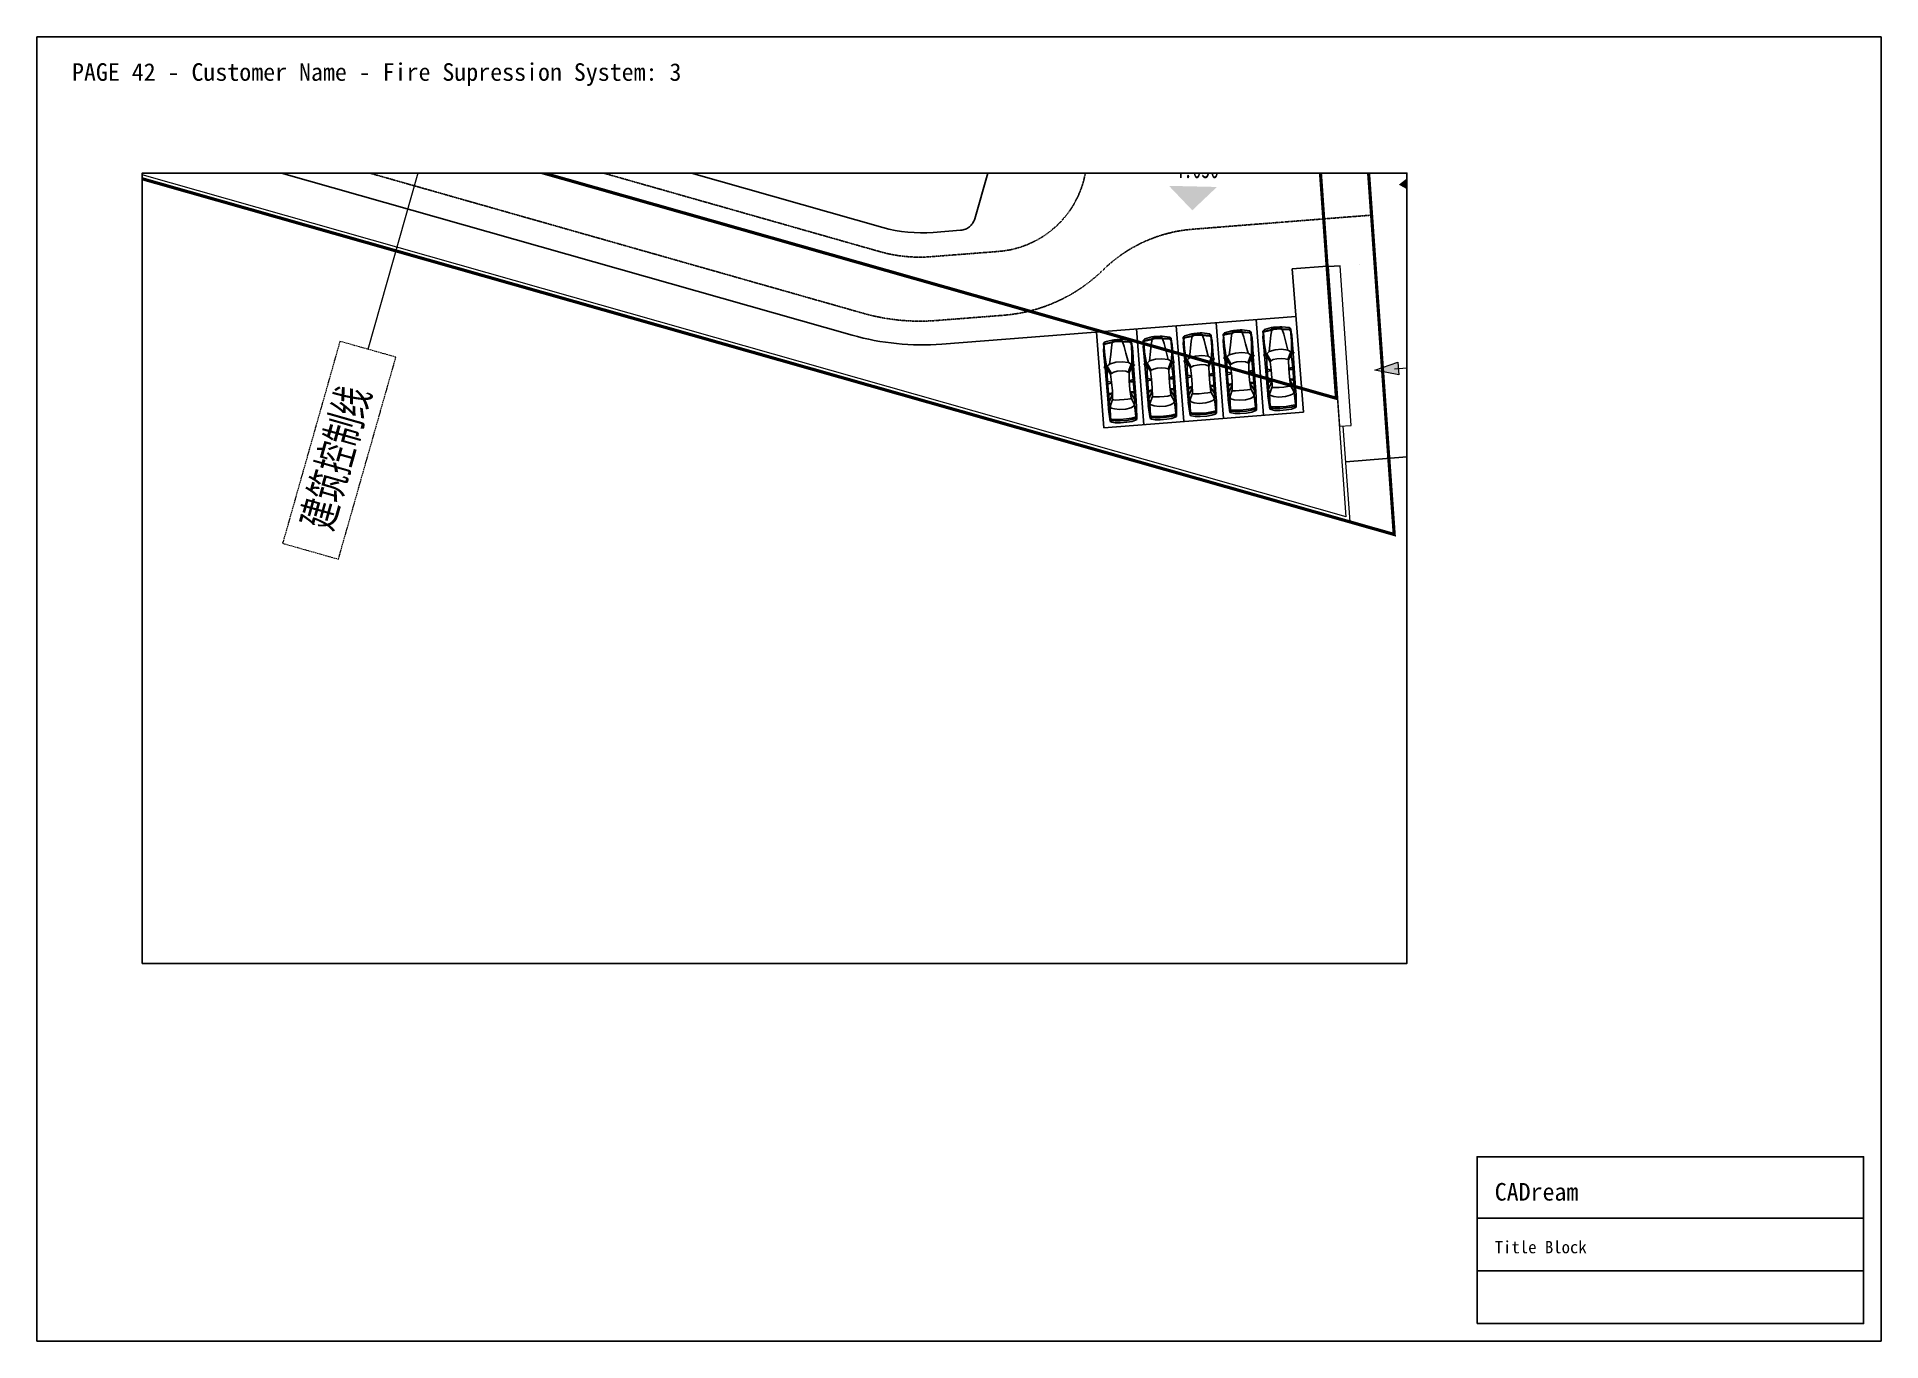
# Paper-space layout 'Layout1' of a CAD drawing. Header units: metres, sheet in millimetres. Extents: x 0 to 420, y 0 to 297.
# The model-space entities are those that its viewports show. They can reach past a viewport. Long polylines and large blocks are cut down to what shows.
import ezdxf
from ezdxf.enums import TextEntityAlignment as Align

# ---------------------------------------------------------------- set-up
doc = ezdxf.new("R2010")
doc.units = ezdxf.units.M
doc.linetypes.add('CENTER', pattern=[5.08, 3.175, -0.635, 0.635, -0.635])
doc.linetypes.add('DASH', pattern=[0.35, 0.25, -0.1])
doc.layers.add('0-道路', color=22, linetype='Continuous', lineweight=0)
for name, color, linetype in [('COLUMN', 220, 'Continuous'), ('PUB_DIM', 3, 'Continuous'), ('PUB_TEXT', 7, 'Continuous'), ('SHEET_BORDER', 8, 'Continuous'), ('SHEET_TEXT', 5, 'Continuous'), ('SHEET_TITLEBLOCK', 7, 'Continuous'), ('SHEET_VIEWPORT_FRAME', 6, 'Continuous'), ('SOLID_HATCH', 251, 'Continuous'), ('zt-道路', 240, 'Continuous'), ('消防车道', 3, 'Continuous'), ('绿化', 3, 'Continuous')]:
    doc.layers.add(name, color=color, linetype=linetype)
doc.styles.add('-黑体', font='txt', dxfattribs={"width": 0.7})

# ---------------------------------------------------------------- blocks, each defined once
blk = doc.blocks.new('CADREAM_TITLEBLOCK_V1')
at = {"layer": 'SHEET_TITLEBLOCK'}
for p, q in [((0, 24), (88, 24)), ((0, 12), (88, 12))]:
    blk.add_line(p, q, dxfattribs=at)
blk.add_lwpolyline([(0, 0), (88, 0), (88, 38), (0, 38)], close=True, dxfattribs=at)
for s, height, p in [('CADream', 4, (4, 28)), ('Title Block', 2.8, (4, 16))]:
    blk.add_text(s, height=height, dxfattribs=at).set_placement(p)
blk = doc.blocks.new('jhhjj')
at = {"layer": 'COLUMN', "linetype": 'Continuous'}
h = blk.add_hatch(color=220, dxfattribs=at)
h.paths.add_polyline_path([(517197310, 382737018), (517196508, 382735929), (517197821, 382735607)])
h.paths.add_polyline_path([(517198496, 382737048), (517197438, 382736665), (517197693, 382735960), (517198751, 382736343)])
blk = doc.blocks.new('_F27')
for p, q in [((-2489, 522), (-2514, 196)), ((-2514, -206), (-2514, 196)), ((-2489, 522), (-2426, 736)), ((-2426, 736), (-2389, 824)), ((-2389, 824), (-1610, 874)), ((-2389, 824), (-1560, 874)), ((-2264, 812), (-2389, 824)), ((-2364, 522), (-2389, 196)), ((-2389, -206), (-2389, 196)), ((-2326, 736), (-2364, 522)), ((-2326, 736), (-2351, 596)), ((-2351, 594), (-2351, 596)), ((-2326, 736), (-2288, 811)), ((-2301, 196), (-2276, 522)), ((-2301, 196), (-2301, -206)), ((-2200, 786), (-2288, 811)), ((-2276, 522), (-2238, 736)), ((-2200, 786), (-2238, 736)), ((-1560, 874), (-2212, 815)), ((-2208, 815), (-2211, 814)), ((-1660, 862), (-2208, 815)), ((-1446, 761), (-2200, 786)), ((-1622, 510), (-1685, 196)), ((-1685, -206), (-1685, 196)), ((-1560, 874), (-1660, 862)), ((-1622, 510), (-1547, 698)), ((-1617, 869), (-1620, 866)), ((-1208, 874), (-1610, 874)), ((-1547, 698), (-1446, 761)), ((-1145, 799), (-1446, 761)), ((-1019, 572), (-1446, 761)), ((-1208, 874), (980, 889)), ((-1145, 799), (-682, 557)), ((-1145, 799), (124, 799)), ((-1082, 145), (-1070, 371)), ((-1082, 145), (-1082, -156)), ((-1070, 371), (-1057, 510)), ((-1019, 572), (-1057, 510)), ((-680, 556), (-1019, 572)), ((-1019, 572), (-479, 547)), ((-743, 849), (-793, 874)), ((-730, 799), (-743, 849)), ((-630, 555), (-730, 799)), ((-680, 556), (-630, 555)), ((-642, 799), (-605, 554)), ((-605, 554), (-630, 555)), ((-479, 547), (-605, 554)), ((61, 547), (-479, 547)), ((-2, 547), (-27, 877)), ((124, 799), (61, 547)), ((61, 547), (564, 572)), ((941, 773), (124, 799)), ((564, 572), (941, 773)), ((564, 572), (614, 522)), ((1079, 748), (614, 522)), ((614, 522), (677, 371)), ((677, 371), (714, 145)), ((714, -156), (714, 145)), ((941, 773), (941, 874)), ((983, 777), (941, 773)), ((941, 773), (987, 765)), ((980, 902), (995, 790)), ((980, 790), (980, 898)), ((995, 790), (980, 790)), ((980, 790), (992, 746)), ((984, 905), (1020, 939)), ((992, 746), (1021, 747)), ((995, 790), (1022, 746)), ((1022, 748), (995, 790)), ((1021, 747), (1022, 748)), ((1053, 768), (1022, 746)), ((1036, 935), (1062, 857)), ((1036, 756), (1079, 748)), ((1051, 889), (1497, 893)), ((1057, 776), (1062, 857)), ((1770, 849), (1058, 784)), ((1204, 585), (1079, 748)), ((1795, 472), (1204, 585)), ((1280, 196), (1204, 585)), ((1280, 196), (1280, -206)), ((1506, 899), (2121, 899)), ((2461, 849), (1770, 849)), ((2222, 397), (1795, 472)), ((2272, 876), (2121, 899)), ((2523, 321), (2222, 397)), ((2272, 876), (2272, 874)), ((2437, 851), (2272, 876)), ((2511, 874), (2287, 874)), ((2398, 849), (2461, 773)), ((2437, 850), (2433, 851)), ((2498, 773), (2436, 849)), ((2511, 874), (2450, 850)), ((2461, 773), (2523, 321)), ((2561, 321), (2498, 773)), ((2599, 773), (2511, 874)), ((2523, 321), (2586, 321)), ((2523, 321), (2561, 196)), ((2580, 196), (2542, 321)), ((2561, 196), (2561, -206)), ((2611, 196), (2574, 321)), ((2580, 321), (2618, 196)), ((2580, 196), (2580, -206)), ((2599, 773), (2687, 321)), ((2611, 196), (2611, -206)), ((2618, -206), (2618, 196)), ((2687, 321), (2699, 196)), ((2699, -206), (2699, 196)), ((-2489, -533), (-2514, -206)), ((-2489, -533), (-2426, -747)), ((-2426, -747), (-2389, -835)), ((-2389, -206), (-2364, -533)), ((-2389, -835), (-2264, -823)), ((-1560, -885), (-2389, -835)), ((-1610, -885), (-2389, -835)), ((-2326, -747), (-2364, -533)), ((-2351, -607), (-2351, -605)), ((-2351, -607), (-2326, -747)), ((-2326, -747), (-2288, -822)), ((-2276, -533), (-2301, -206)), ((-2288, -822), (-2200, -797)), ((-2276, -533), (-2238, -747)), ((-2200, -797), (-2238, -747)), ((-2212, -826), (-1560, -885)), ((-2208, -826), (-2211, -825)), ((-1660, -872), (-2208, -826)), ((-1446, -772), (-2200, -797)), ((-1685, -206), (-1622, -520)), ((-1560, -885), (-1660, -872)), ((-1622, -520), (-1547, -709)), ((-1621, -877), (-1617, -880)), ((-1610, -885), (-1208, -885)), ((-1547, -709), (-1446, -772)), ((-1019, -583), (-1446, -772)), ((-1145, -809), (-1446, -772)), ((-1208, -885), (980, -900)), ((-682, -568), (-1145, -809)), ((-1145, -809), (124, -809)), ((-1070, -382), (-1082, -156)), ((-1057, -520), (-1070, -382)), ((-1019, -583), (-1057, -520)), ((-479, -558), (-1019, -583)), ((-1019, -583), (-680, -567)), ((-743, -860), (-793, -885)), ((-743, -860), (-730, -809)), ((-730, -809), (-630, -566)), ((-680, -567), (-682, -568)), ((-680, -567), (-630, -566)), ((-605, -565), (-642, -809)), ((-630, -566), (-605, -565)), ((-605, -565), (-479, -558)), ((61, -558), (-479, -558)), ((-2, -558), (-27, -884)), ((61, -558), (124, -809)), ((564, -583), (61, -558)), ((941, -784), (124, -809)), ((614, -533), (564, -583)), ((564, -583), (941, -784)), ((677, -382), (614, -533)), ((1079, -759), (614, -533)), ((714, -156), (677, -382)), ((987, -776), (941, -784)), ((983, -788), (941, -784)), ((941, -885), (941, -784)), ((992, -757), (980, -800)), ((995, -800), (980, -800)), ((995, -800), (980, -913)), ((980, -909), (980, -800)), ((984, -916), (1020, -950)), ((992, -757), (1021, -758)), ((995, -800), (1022, -757)), ((1022, -758), (995, -800)), ((1021, -758), (1022, -758)), ((1022, -757), (1053, -779)), ((1036, -767), (1079, -759)), ((1036, -946), (1062, -867)), ((1051, -901), (1497, -904)), ((1057, -787), (1062, -867)), ((1770, -860), (1058, -795)), ((1204, -596), (1079, -759)), ((1204, -596), (1280, -206)), ((1795, -483), (1204, -596)), ((2121, -910), (1506, -910)), ((1770, -860), (2461, -860)), ((1795, -483), (2222, -407)), ((2121, -910), (2272, -887)), ((2270, -887), (2121, -910)), ((2523, -332), (2222, -407)), ((2437, -861), (2272, -887)), ((2272, -885), (2272, -887)), ((2285, -885), (2511, -885)), ((2398, -860), (2461, -784)), ((2436, -860), (2498, -784)), ((2437, -861), (2436, -860)), ((2450, -861), (2511, -885)), ((2523, -332), (2461, -784)), ((2561, -332), (2498, -784)), ((2599, -784), (2511, -885)), ((2523, -332), (2561, -206)), ((2586, -332), (2523, -332)), ((2580, -206), (2542, -332)), ((2618, -6), (2561, -6)), ((2574, -332), (2611, -206)), ((2618, -206), (2580, -332)), ((2687, -332), (2599, -784)), ((2687, -332), (2699, -206))]:
    blk.add_line(p, q)
for centre, start, end in [((990, 898), 132.96497, 179.74535), ((1027, 932), 18.15727, 132.96497), ((1047, 776), 305.15418, 356.86364), ((990, -909), 180.25465, 227.03503), ((1027, -942), 227.03503, 341.84273), ((1047, -787), 3.17983, 54.84582)]:
    blk.add_arc(centre, 10, start, end)
at = {"width": 0.8, "flags": 9}
for tag in ['XSIZE', 'YSIZE']:
    blk.add_attdef(tag, (0, 0), '', height=0.5, dxfattribs=at)

msp = doc.modelspace()

# ---------------------------------------------------------------- hatches: boundary and pattern name
at = {"layer": 'PUB_DIM', "lineweight": 0}
msp.add_hatch(color=20, dxfattribs=at).paths.add_polyline_path([(221784.72, -165622.03), (221786.17, -165621.51), (221786.23, -165622.31)])
at = {"layer": 'PUB_TEXT'}
msp.add_hatch(color=6, dxfattribs=at).paths.add_polyline_path([(221771.86, -165610.5), (221773.32, -165612.03), (221774.86, -165610.57)])

# ---------------------------------------------------------------- linework, layer by layer
at = {"color": 1, "linetype": 'CENTER', "ltscale": 0.005, "const_width": 0.2, "flags": 128}
msp.add_lwpolyline([(221603.92, -165580.58), (221610.9, -165556.03), (221478.7, -165518.47), (221496.5, -165456.12), (221779.34, -165539.17), (221785.94, -165632.29), (221603.92, -165580.58)], dxfattribs=at)
at = {"color": 1, "linetype": 'DASH', "ltscale": 0.005, "const_width": 0.2, "flags": 128}
msp.add_lwpolyline([(221484.85, -165520.22), (221501.79, -165460.9), (221776.5, -165541.57), (221782.33, -165623.78), (221605.89, -165573.66)], dxfattribs=at)
at = {"layer": '0-道路', "linetype": 'Continuous'}
for p, q in [((221782.93, -165631.19), (221604.11, -165580.39)), ((221783.19, -165631.51), (221604.27, -165580.69)), ((221782.93, -165631.19), (221781.82, -165615.55)), ((221783.26, -165625.47), (221782.56, -165615.5)), ((221783.74, -165615.4), (221783.74, -165615.4)), ((221782.52, -165625.53), (221783.26, -165625.47)), ((221783.19, -165631.51), (221782.76, -165625.51))]:
    msp.add_line(p, q, dxfattribs=at)
at = {"layer": '0-道路', "linetype": 'Continuous', "flags": 128}
msp.add_lwpolyline([(221782.56, -165615.5), (221781.82, -165615.55), (221782.52, -165625.53), (221783.26, -165625.48)], close=True, dxfattribs=at)
at = {"layer": 'PUB_DIM', "color": 20, "lineweight": 0}
for p, q in [((221725.22, -165608.64), (221721.79, -165620.72)), ((221785.96, -165621.93), (221791.49, -165621.48))]:
    msp.add_line(p, q, dxfattribs=at)
at = {"layer": 'PUB_DIM', "color": 20, "linetype": 'DASH', "lineweight": 0, "ltscale": 5}
msp.add_lwpolyline([(221720.04, -165620.22), (221716.46, -165632.84), (221719.95, -165633.83), (221723.54, -165621.21)], close=True, dxfattribs=at)
at = {"layer": 'PUB_DIM', "color": 20, "lineweight": 0, "flags": 128}
msp.add_lwpolyline([(221784.72, -165622.03), (221786.17, -165621.51), (221786.23, -165622.31), (221784.72, -165622.03)], dxfattribs=at)
at = {"layer": 'SOLID_HATCH', "linetype": 'Continuous'}
for p, q in [((221781.07, -165605.97), (221782.14, -165621.1)), ((221769.83, -165619.44), (221770.3, -165625.43)), ((221772.32, -165619.25), (221772.79, -165625.23)), ((221774.82, -165619.06), (221775.28, -165625.04)), ((221777.31, -165618.86), (221777.77, -165624.84))]:
    msp.add_line(p, q, dxfattribs=at)
at = {"layer": 'zt-道路', "linetype": 'Continuous'}
for p, q in [((221604.33, -165577.87), (221752.06, -165619.83)), ((221779.57, -165615.68), (221781.74, -165615.51)), ((221779.57, -165615.68), (221780.27, -165624.65)), ((221781.82, -165615.55), (221782.56, -165615.5)), ((221757.67, -165620.39), (221779.8, -165618.67)), ((221767.34, -165619.64), (221767.8, -165625.62)), ((221767.8, -165625.62), (221780.27, -165624.65)), ((221782.92, -165627.74), (221794.71, -165626.8))]:
    msp.add_line(p, q, dxfattribs=at)
at = {"layer": 'zt-道路', "linetype": 'Continuous', "flags": 128}
msp.add_lwpolyline([(221739.08, -165596.12), (221738.3, -165598.87), (221746.67, -165601.25), (221744.88, -165607.55), (221734.68, -165604.65), (221737.25, -165595.6), (221733.05, -165594.41, 0.088882), (221729.9, -165594.1), (221728.18, -165594.23, 0.31378), (221727.3, -165594.95), (221725.09, -165602.72, 0.31378), (221725.47, -165603.8), (221726.85, -165604.81, 0.088882), (221729.7, -165606.21), (221741.84, -165609.65), (221753.97, -165613.1, 0.088882), (221757.13, -165613.41), (221758.84, -165613.28, 0.31378), (221759.72, -165612.56), (221761.93, -165604.79, 0.31378), (221761.56, -165603.71), (221760.17, -165602.7, 0.088882), (221757.32, -165601.31), (221745.19, -165597.86)], format="xyb", close=True, dxfattribs=at)
at = {"layer": 'zt-道路', "linetype": 'Continuous'}
msp.add_arc((221756.43, -165604.44), 16, 254.1428, 274.4596, dxfattribs=at)
at = {"layer": '消防车道', "linetype": 'DASH', "ltscale": 0.005, "flags": 128}
for points in [[(221784.53, -165612.33), (221773.35, -165613.21, 0.176369), (221767.74, -165615.76, -0.176369), (221761.51, -165618.59), (221757.29, -165618.92, -0.088882), (221752.73, -165618.46), (221607.14, -165577.11, 0.414214), (221596.03, -165583.31), (221569.25, -165677.58, -0.414214), (221553.19, -165686.53), (221459.88, -165660.03, -0.414214), (221450.93, -165643.97), (221496.97, -165481.88, -0.414214), (221513.03, -165472.93), (221606.34, -165499.43, 0.414214), (221617.45, -165493.24), (221617.87, -165491.76)], [(221722.92, -165605.84), (221753.82, -165614.62, 0.088882), (221756.98, -165614.93), (221761.2, -165614.6, 0.705064), (221764.16, -165603.69), (221760.52, -165601.16, 0.082821), (221757.84, -165599.89), (221735.75, -165593.62, -0.414214), (221726.79, -165577.56), (221734.78, -165549.43, 0.414214), (221728.59, -165538.32), (221626.41, -165509.29, 0.414214), (221615.29, -165515.49), (221602.04, -165562.15, 0.414214), (221608.24, -165573.26), (221722.92, -165605.84)]]:
    msp.add_lwpolyline(points, format="xyb", dxfattribs=at)

# ---------------------------------------------------------------- block references
at = {"layer": 'SOLID_HATCH', "linetype": 'Continuous', "xscale": 0.001, "yscale": 0.001, "zscale": 0.001, "rotation": 94.45958854614472}
for p in [(221771.32, -165622.6), (221773.82, -165622.4), (221776.31, -165622.21), (221778.8, -165622.01), (221768.83, -165622.79)]:
    msp.add_blockref('_F27', p, dxfattribs=at)
at = {"layer": '绿化', "color": 59, "linetype": 'Continuous', "xscale": 0.001, "yscale": 0.001, "zscale": 0.001, "rotation": 344.1427625759124}
msp.add_blockref('jhhjj', (-380307.91, -392462.06), dxfattribs=at)

# ---------------------------------------------------------------- texts
at = {"layer": 'PUB_DIM', "color": 20, "lineweight": 0, "style": '-黑体', "width": 0.7}
msp.add_text('建筑控制线', height=2, rotation=74.1428, dxfattribs=at).set_placement((221719.49, -165632.15))
at = {"layer": 'PUB_DIM', "color": 80, "lineweight": 0, "style": '-黑体', "width": 0.65}
msp.add_attdef('4.050', text='', height=1.25, dxfattribs=at).set_placement((221773.61, -165609.4), align=Align.MIDDLE)

psp = doc.layouts.get("Layout1")

# ---------------------------------------------------------------- linework, layer by layer
at = {"layer": 'SHEET_BORDER'}
psp.add_lwpolyline([(0, 0), (420, 0), (420, 297), (0, 297)], close=True, dxfattribs=at)
at = {"layer": 'SHEET_VIEWPORT_FRAME'}
psp.add_lwpolyline([(24, 86), (312, 86), (312, 266), (24, 266)], close=True, dxfattribs=at)

# ---------------------------------------------------------------- block references
at = {"layer": 'SHEET_TITLEBLOCK'}
psp.add_blockref('CADREAM_TITLEBLOCK_V1', (328, 4), dxfattribs=at)

# ---------------------------------------------------------------- texts
at = {"layer": 'SHEET_TEXT'}
psp.add_text('PAGE 42 - Customer Name - Fire Supression System: 3', height=4, dxfattribs=at).set_placement((8, 287))

# ---------------------------------------------------------------- viewports
at = {"layer": 'SHEET_VIEWPORT_FRAME'}
psp.add_viewport(center=(168, 176), size=(288, 180), view_center_point=(221747.21, -165634.4), view_height=49.4035, dxfattribs=at)

doc.saveas('drawing.dxf')
